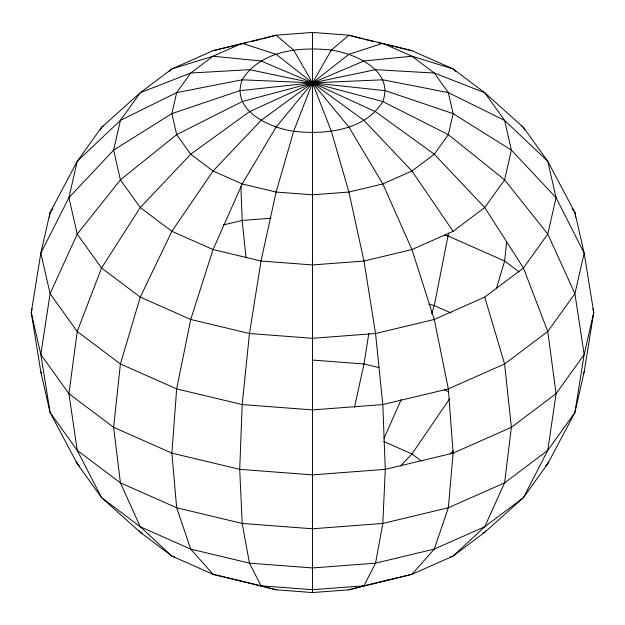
<?xml version="1.0" encoding="UTF-8"?>
<svg xmlns="http://www.w3.org/2000/svg" width="625" height="625" viewBox="0 0 625 625"><rect width="100%" height="100%" fill="white"/><g stroke="black" fill="none" stroke-linecap="round" stroke-linejoin="round"><path stroke-width="0.94" d="M448.555 233.188L434.281 305.539L431.641 313.812M506.648 241.836L504.594 261.031L496.32 288.883M49.328 217.227L50.094 212.469L77.227 161.281L101.562 127.367L140.273 92.711L171.875 68.93L213.063 50.68L276.102 35.203L312.5 32.438L348.898 35.203L411.938 50.68L453.125 68.93L484.727 92.711L523.438 127.367L547.773 161.281L574.906 212.469L584.164 253.062L593.75 312.5L584.164 371.938L574.906 412.531L547.773 463.719L523.438 497.633L484.727 532.289L453.125 556.07L411.938 574.32L348.898 589.797L312.5 592.562L276.102 589.797L213.063 574.32L171.875 556.07L140.273 532.289L101.562 497.633L77.227 463.719L50.094 412.531L40.836 371.938L31.25 312.5L40.836 253.062L50.094 212.469L52.914 208.531M368.844 333.453L363.969 363.977L354.469 407.438M32.102 308.766L31.25 312.5L40.836 354.523L50.094 412.531L77.227 450.359L101.562 497.633L140.273 526.758L171.875 556.07L174.617 556.914M548.195 461.852L547.773 463.719L545.648 465.727M383.992 438.406L401.312 399.383M583.289 373.664L584.164 371.938M100.234 129.945L101.562 127.367L103.883 125.617M449.828 398.516L411.938 453.969L400.609 465.922M485.867 530.711L484.727 532.289L482.93 532.992M450.211 453.945L453.531 450.437M169.062 71.539L171.875 68.93L213.063 56.219L242.188 43.312L276.102 54.289L312.5 82.859L363.969 120.398L411.938 171.031L453.125 231.305L484.727 207.531L504.594 179.836L511.375 150.117L504.594 120.398L484.727 92.711L434.281 73.031L411.938 56.219L382.812 43.312L348.898 54.289L312.5 82.859L261.031 120.398L213.063 171.031L171.875 231.305L140.273 297.117L120.406 363.969L113.625 427.32L120.406 482.844L140.273 526.758L190.719 549.102L249.461 563.156L312.5 567.945L375.539 563.156L434.281 549.102L484.727 526.758L523.438 497.633L547.773 450.359L574.906 412.531L584.164 354.523L593.75 312.5L592.898 308.766M484.727 297.117L523.438 267.992L547.773 234.078L556.07 197.68L547.773 161.281L504.594 120.398L448.336 92.609L382.812 79.805L312.5 82.859L239.711 90.688L171.875 113.625L113.625 150.117L68.93 197.68L40.836 253.062L50.094 293.656L40.836 354.523L68.93 393.688L113.625 427.32L171.875 453.125L239.711 469.344L312.5 474.875L385.289 469.344L453.125 453.125L511.375 427.32L556.07 393.688L584.164 354.523L574.906 293.656L547.773 234.078L504.594 179.836L448.336 134.641L382.812 101.562L312.5 82.859L249.461 69.672L190.719 73.031L140.273 92.711L120.406 120.398L77.227 161.281L68.93 197.68L77.227 234.078L101.562 267.992L140.273 297.117L190.719 319.461L249.461 333.508L312.5 338.305L375.539 333.508L434.281 319.461L484.727 297.117L504.594 363.969L511.375 427.32L504.594 482.844L484.727 526.758L453.125 556.07L450.383 556.914M453.125 231.305L411.938 249.555L363.969 261.023L312.5 264.938L261.031 261.023L213.063 249.555L171.875 231.305L140.273 207.531L120.406 179.836L113.625 150.117L120.406 120.398L176.664 92.609L242.188 79.805L312.5 82.859L385.289 90.688L453.125 113.625L511.375 150.117L556.07 197.68L584.164 253.062L574.906 293.656L547.773 331.484L504.594 363.969L448.336 388.898L382.812 404.562L312.5 409.906L242.188 404.562L176.664 388.898L120.406 363.969L77.227 331.484L50.094 293.656L77.227 234.078L120.406 179.836L176.664 134.641L242.188 101.562L312.5 82.859L375.539 69.672L434.281 73.031L448.336 92.609L453.125 113.625L448.336 134.641L434.281 154.219L411.938 171.031L382.812 183.938L348.898 192.047L312.5 194.812L276.102 192.047L242.188 183.938L213.063 171.031L190.719 154.219L176.664 134.641L171.875 113.625L176.664 92.609L190.719 73.031L213.063 56.219L261.031 60.969L312.5 82.859L375.539 111.695L434.281 154.219L484.727 207.531L523.438 267.992L547.773 331.484L556.07 393.688L547.773 450.359L504.594 482.844L448.336 507.766L382.812 523.438L312.5 528.781L242.188 523.438L176.664 507.766L120.406 482.844L77.227 450.359L68.93 393.688L77.227 331.484L101.562 267.992L140.273 207.531L190.719 154.219L249.461 111.695L312.5 82.859L363.969 60.969L411.938 56.219L453.125 68.93L455.938 71.539M382.812 581.688L386.344 580.125M261.969 38.961L276.102 35.203L293.656 50.086L312.5 82.859L331.344 131.281L348.898 192.047L363.969 261.023L375.539 333.508L382.812 404.562L385.289 469.344L382.812 523.438L375.539 563.156L363.969 585.789L348.898 589.797M213.063 50.68L246.922 42.586M251.625 41.461L260.086 39.438M223.195 224.977L242.188 220.438L271.086 218.234M312.5 360.062L363.969 363.977L379.023 367.57M364.914 39.438L373.375 41.461M378.078 42.586L411.938 50.68M444.531 235.195L448.336 236.102L504.594 261.031L519.242 272.047M428.602 304.18L434.281 305.539L451.102 312.984M363.031 38.961L348.898 35.203L331.344 50.086L312.5 82.859L293.656 131.281L276.102 192.047L261.031 261.023L249.461 333.508L242.188 404.562L239.711 469.344L242.188 523.438L249.461 563.156L261.031 585.789L276.102 589.797M142.07 532.992L140.273 532.289L139.133 530.711M444.359 389.812L448.742 391.75M383.695 441.453L411.938 453.969L421.188 460.922M238.656 580.125L242.188 581.688M521.117 125.617L523.438 127.367L524.766 129.945M79.352 465.727L77.227 463.719L76.805 461.852M572.086 208.531L574.906 212.469L575.672 217.227M40.836 371.938L41.711 373.664M246.023 257.883L242.188 220.438L240.891 186.594M312.5 32.438L312.5 592.562M176.664 388.898L171.875 453.125L176.664 507.766L190.719 549.102L213.063 574.32L261.031 585.789L312.5 589.703L363.969 585.789L411.938 574.32L434.281 549.102L448.336 507.766L453.125 453.125L448.336 388.898L434.281 319.461L411.938 249.555L382.812 183.938L348.898 127.078L312.5 82.859L276.102 127.078L242.188 183.938L213.063 249.555L190.719 319.461L176.664 388.898M242.188 79.805C230.75 110.711 269.438 127.68 293.656 131.281C324.805 134.844 364.805 130.898 382.812 101.562C394.25 70.656 355.562 53.688 331.344 50.086C300.195 46.523 260.195 50.469 242.188 79.805"/></g></svg>
